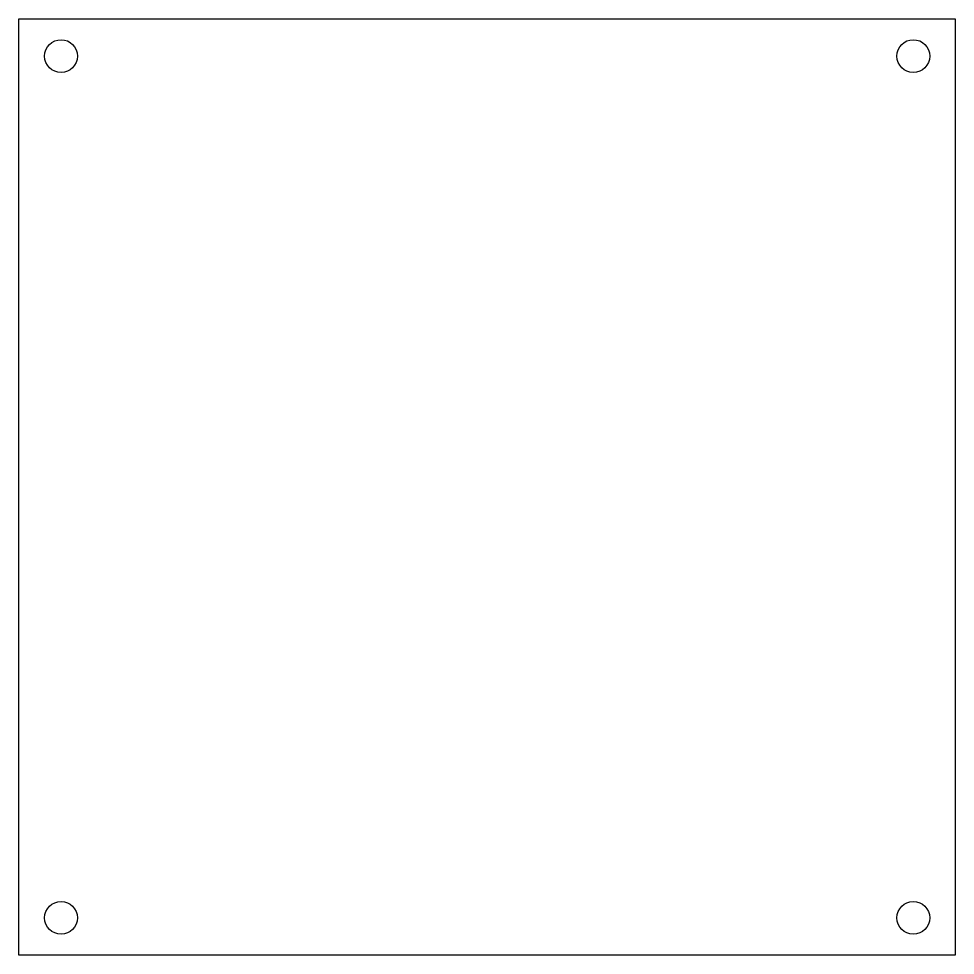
# Model space of a CAD drawing. Header units: millimetres. Extents: x 3005 to 3105, y 2096 to 2196.
import ezdxf

# ---------------------------------------------------------------- set-up
doc = ezdxf.new("R2010")
doc.units = ezdxf.units.MM

msp = doc.modelspace()

# ---------------------------------------------------------------- linework, layer by layer
at = {"color": 2}
msp.add_lwpolyline([(3004.82, 2196), (3104.82, 2196), (3104.82, 2096), (3004.82, 2096), (3004.82, 2196)], dxfattribs=at)
for centre in [(3009.34, 2192.01), (3100.34, 2192.01), (3009.34, 2099.99), (3100.34, 2099.99)]:
    msp.add_circle(centre, 1.75)

doc.saveas('drawing.dxf')
